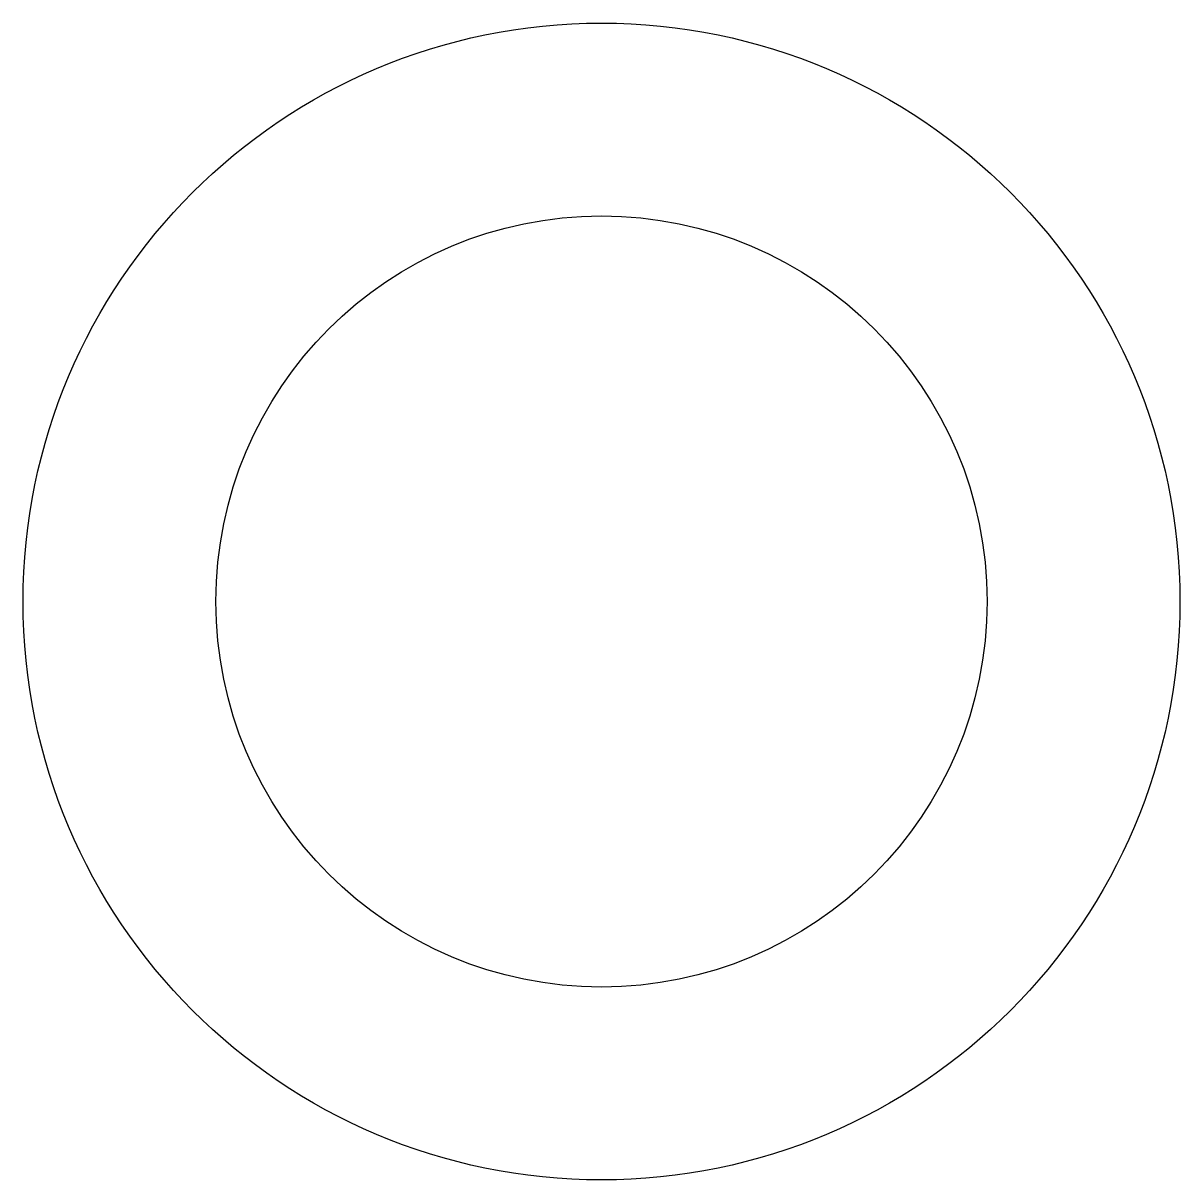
# Model space of a CAD drawing. Header units: metres. Extents: x -0.075 to 0.075, y -0.075 to 0.075.
import ezdxf

# ---------------------------------------------------------------- set-up
doc = ezdxf.new("R2010")
doc.units = ezdxf.units.M

msp = doc.modelspace()

# ---------------------------------------------------------------- linework, layer by layer
for radius in [0.075, 0.05]:
    msp.add_circle((0, 0), radius)

doc.saveas('drawing.dxf')
